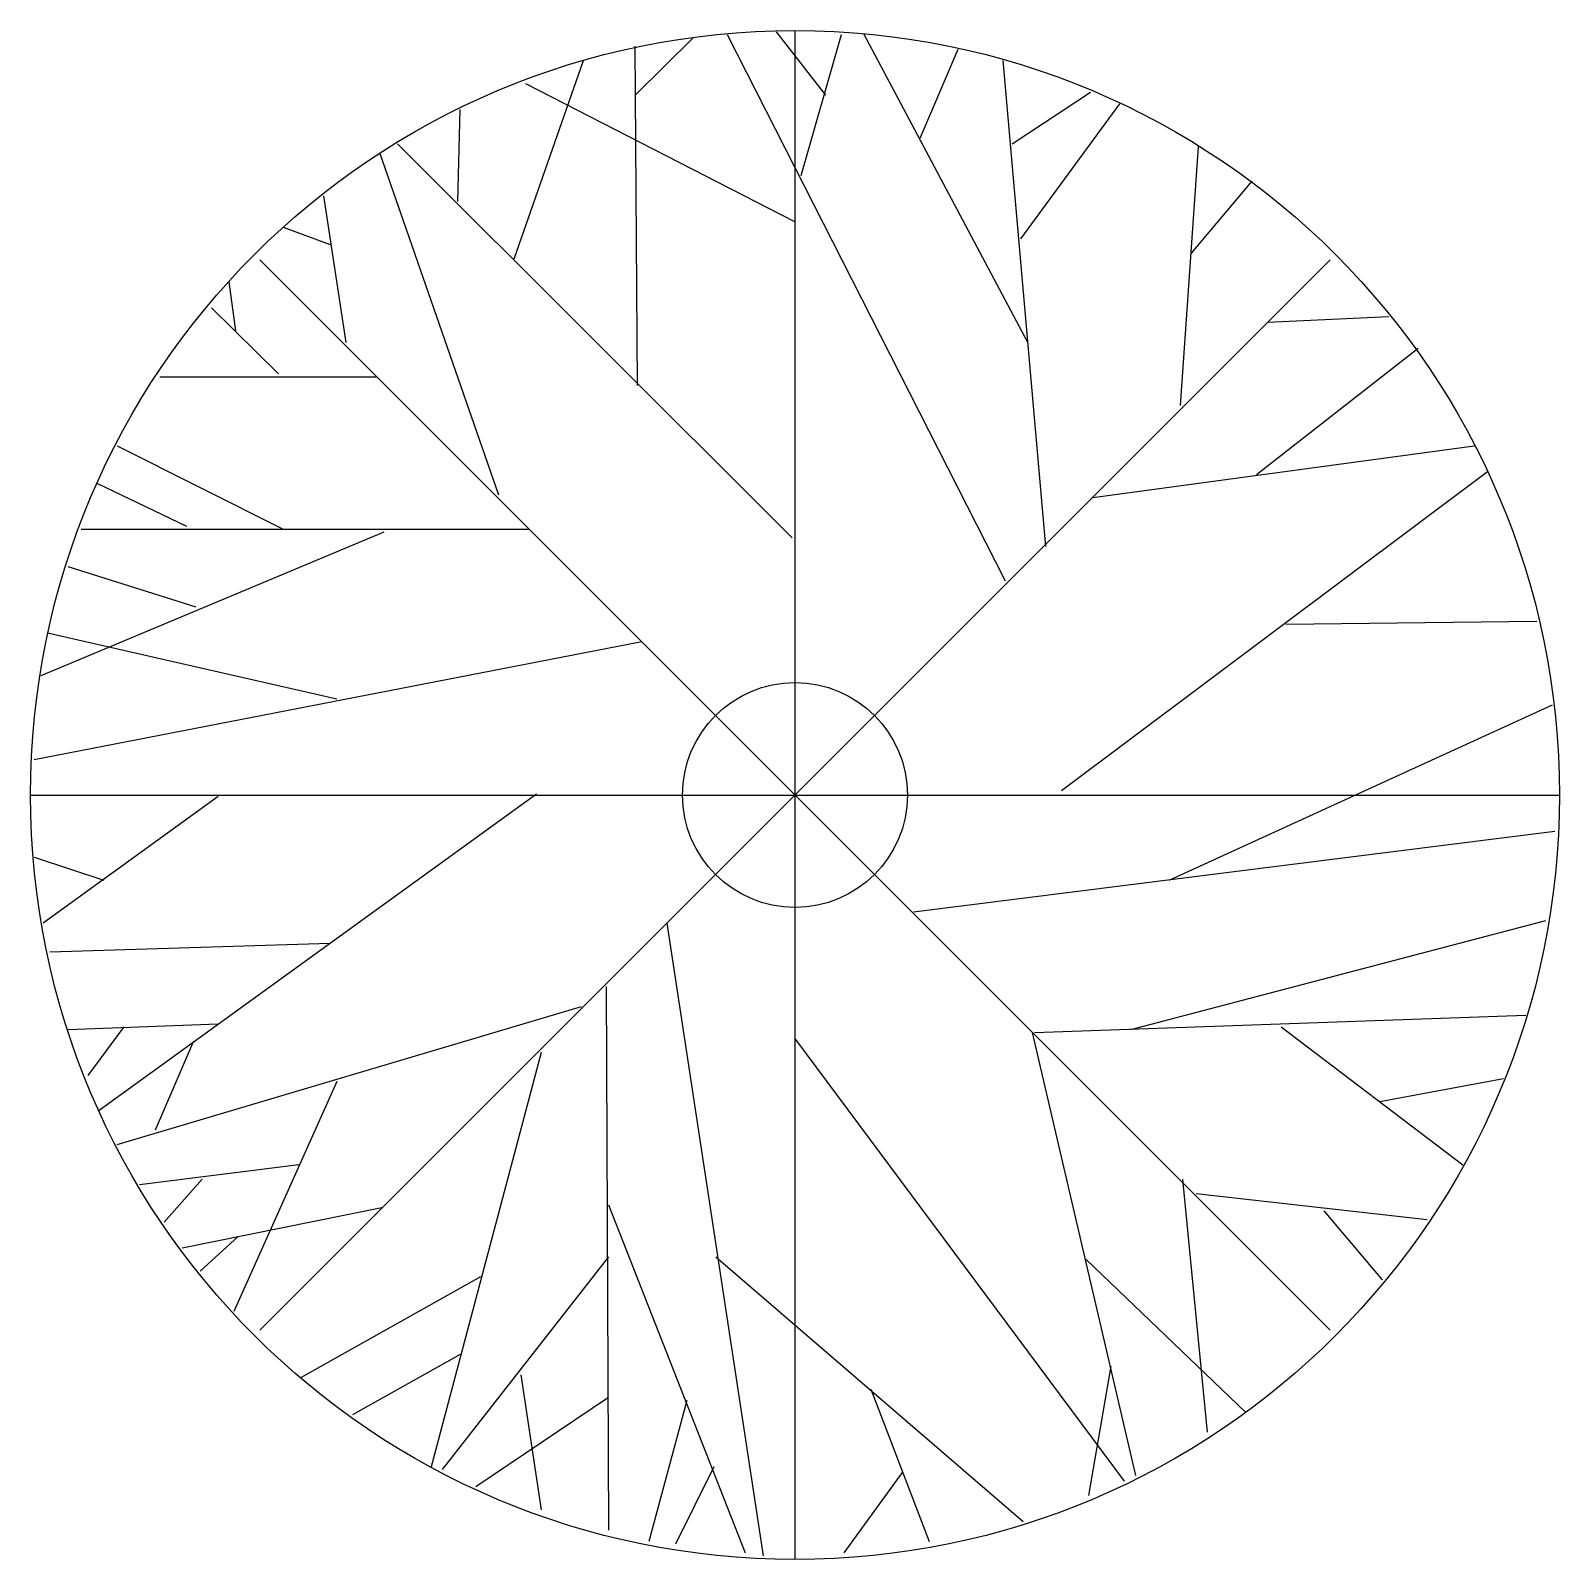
# Model space of a CAD drawing. Extents: x -430 to -310, y -24 to 96.
import ezdxf

# ---------------------------------------------------------------- set-up
doc = ezdxf.new("R2010")
doc.units = 0
doc.header["$MEASUREMENT"] = 0

msp = doc.modelspace()

# ---------------------------------------------------------------- linework, layer by layer
at = {"color": 104}
for p, q in [((-367.49, 91.14), (-371.37, 96.11)), ((-369.92, 96.2), (-369.92, -23.8)), ((-382.46, 91.14), (-377.88, 95.66)), ((-382.28, 68.34), (-382.46, 94.98)), ((-375.24, 95.88), (-353.41, 53)), ((-369.43, 84.82), (-366.26, 95.88)), ((-351.65, 71.73), (-364.5, 95.88)), ((-391.96, 78.28), (-386.51, 93.85)), ((-360.1, 87.76), (-357.11, 94.75)), ((-350.24, 55.71), (-353.58, 93.85)), ((-391.08, 92.04), (-369.96, 81.21)), ((-352.88, 87.3), (-346.72, 91.37)), ((-396.37, 82.79), (-396.19, 90.01)), ((-352.18, 79.86), (-344.43, 90.46)), ((-402.53, 86.63), (-393.2, 59.77)), ((-401.12, 87.3), (-370.13, 56.38)), ((-338.27, 87.08), (-339.68, 66.76)), ((-338.8, 78.73), (-334.04, 84.37)), ((-406.93, 83.24), (-405.17, 71.73)), ((-410.1, 80.76), (-406.4, 79.4)), ((-327.92, -5.8), (-411.92, 78.2)), ((-327.92, 78.2), (-411.92, -5.8)), ((-413.8, 72.63), (-414.32, 76.47)), ((-415.73, 74.44), (-410.45, 69.25)), ((-332.81, 73.31), (-323.3, 73.76)), ((-333.69, 61.35), (-321.01, 71.28)), ((-419.78, 69.02), (-402.7, 69.02)), ((-423.13, 63.61), (-410.1, 57.06)), ((-346.54, 59.54), (-316.61, 63.61)), ((-315.56, 61.57), (-349.01, 36.52)), ((-424.71, 60.67), (-417.67, 57.29)), ((-402.18, 56.83), (-429.11, 45.55)), ((-425.94, 57.06), (-390.73, 57.06)), ((-427, 54.13), (-416.96, 50.97)), ((-331.4, 49.61), (-311.68, 49.84)), ((-429.64, 39), (-381.93, 48.26)), ((-428.58, 48.93), (-405.87, 43.74)), ((-340.56, 29.52), (-310.45, 43.29)), ((-429.92, 36.2), (-309.92, 36.2)), ((-415.2, 36.07), (-428.94, 26.14)), ((-424.53, 11.47), (-390.2, 36.29)), ((-360.63, 27.04), (-310.27, 33.36)), ((-429.64, 31.33), (-424.18, 29.52)), ((-379.99, 26.14), (-372.42, -23.52)), ((-343.55, 17.79), (-310.98, 26.36)), ((-428.41, 23.88), (-406.4, 24.56)), ((-384.75, 21.17), (-384.57, -21.49)), ((-423.13, 8.76), (-386.68, 19.59)), ((-427, 17.79), (-415.2, 18.24)), ((-422.6, 18.01), (-425.42, 14.18)), ((-351.12, 17.56), (-312.56, 18.92)), ((-331.75, 18.01), (-317.49, 7.18)), ((-417.14, 16.88), (-420.13, 9.89)), ((-369.96, 17.11), (-344.08, -17.65)), ((-351.3, 17.56), (-343.2, -17.2)), ((-389.85, 15.98), (-398.48, -16.52)), ((-405.87, 13.72), (-413.97, -4.33)), ((-324.01, 12.14), (-314.32, 13.95)), ((-408.87, 7.18), (-421.37, 5.6)), ((-416.44, 6.05), (-419.43, 2.66)), ((-339.5, 6.05), (-337.56, -13.81)), ((-338.44, 4.92), (-320.31, 2.89)), ((-402.35, 3.79), (-418.02, 0.63)), ((-384.57, 4.02), (-373.83, -23.29)), ((-328.41, 3.57), (-323.83, -1.85)), ((-413.62, 1.54), (-416.61, -1.17)), ((-384.57, -0.04), (-397.6, -16.75)), ((-376.12, -0.04), (-352, -20.81)), ((-347.07, -0.27), (-334.57, -12.23)), ((-394.61, -1.62), (-408.69, -9.52)), ((-396.19, -7.72), (-404.64, -12.46)), ((-391.44, -9.3), (-389.85, -19.91)), ((-345.13, -8.62), (-346.89, -18.78)), ((-363.97, -10.43), (-359.39, -22.39)), ((-384.57, -11.1), (-394.96, -18.1)), ((-378.41, -11.33), (-381.4, -22.39)), ((-376.3, -16.52), (-379.29, -22.61)), ((-361.51, -16.97), (-366.08, -23.29))]:
    msp.add_line(p, q, dxfattribs=at)
for radius in [60, 8.83]:
    msp.add_circle((-369.92, 36.2), radius, dxfattribs=at)

doc.saveas('drawing.dxf')
